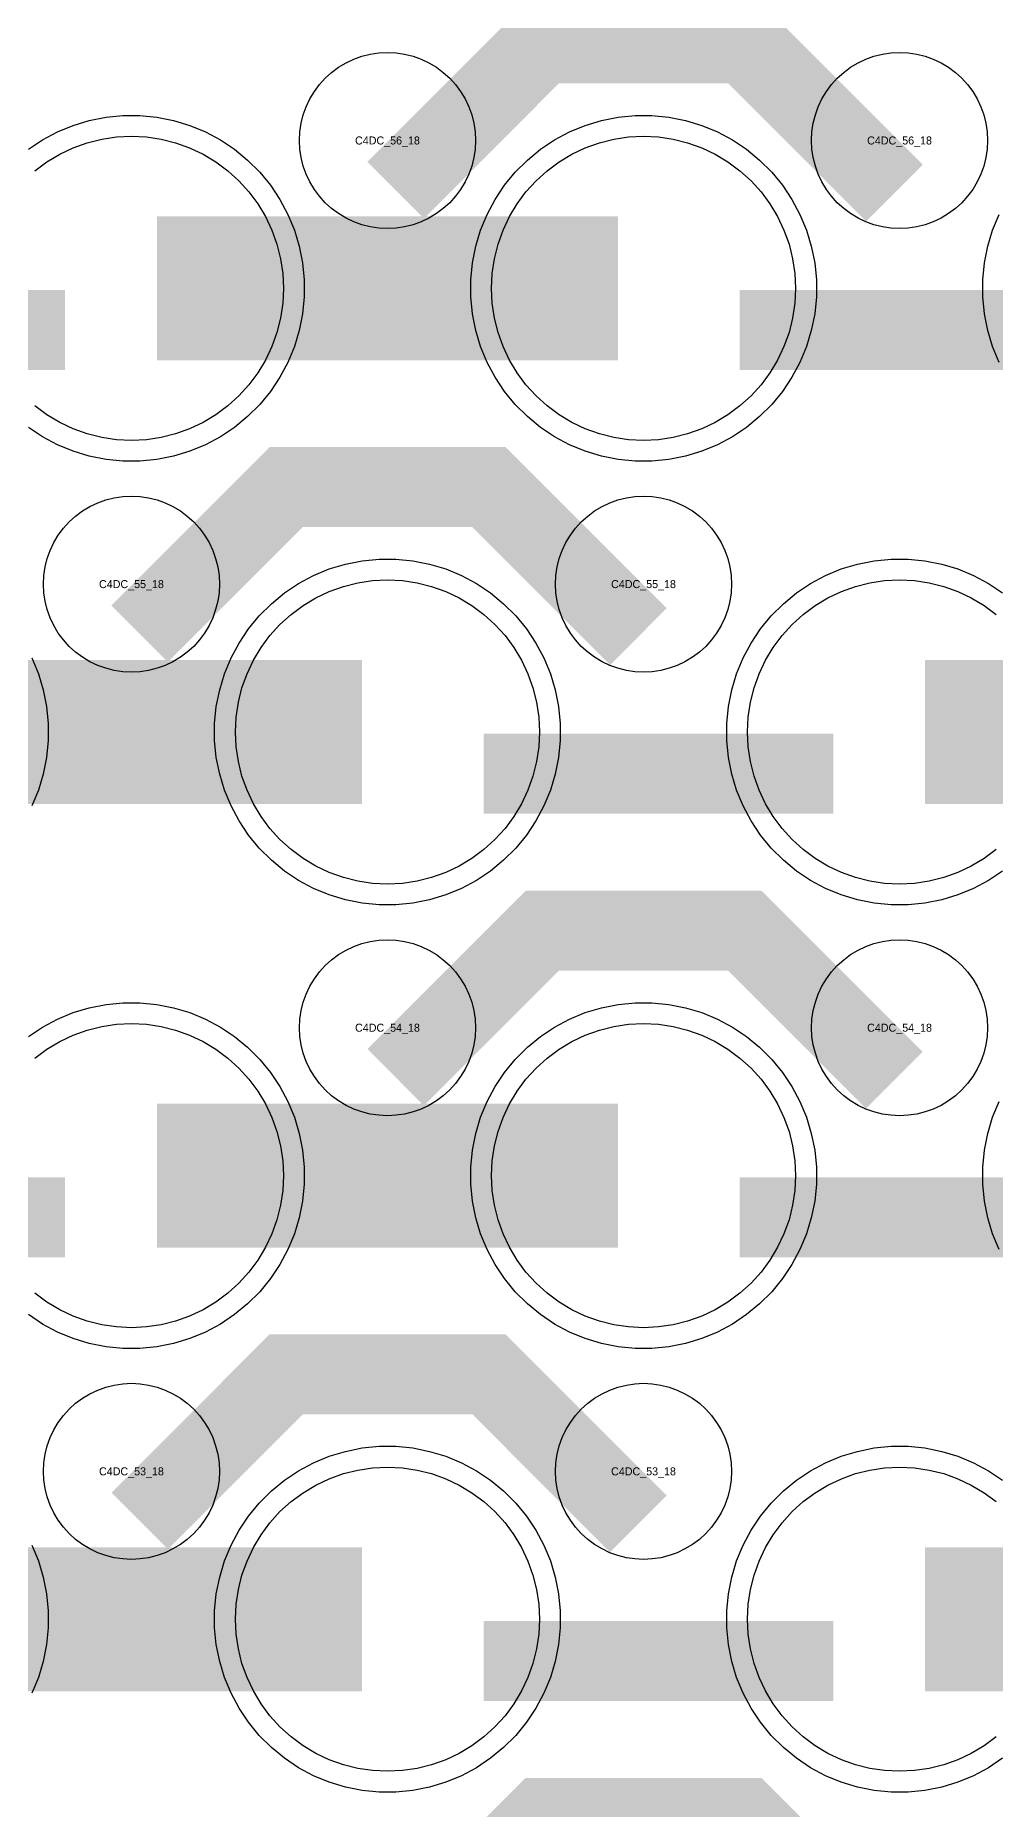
# Model space of a CAD drawing. Extents: x -11880 to 11880, y -14992 to 14992.
# Drawn here: x -6270 to -5970, y -7555 to -7001 of the extents above; entities that cross this region are included whole.
import ezdxf
from ezdxf.enums import TextEntityAlignment as Align

# ---------------------------------------------------------------- set-up
doc = ezdxf.new("R2010")
doc.units = 0
doc.header["$MEASUREMENT"] = 0
for name, color, linetype in [('GDS_775_DT_237', 138, 'CONTINUOUS'), ('RDL1_FS', 34, 'CONTINUOUS'), ('RDL_BS', 160, 'CONTINUOUS')]:
    doc.layers.add(name, color=color, linetype=linetype)

msp = doc.modelspace()

# ---------------------------------------------------------------- linework, layer by layer
at = {"layer": 'RDL1_FS', "color": 240, "true_color": 0xed1f24}
for points in [[(-6270.14, -7043.251), (-6266.395, -7040.473), (-6262.395, -7038.075), (-6258.181, -7036.083), (-6253.791, -7034.511), (-6249.268, -7033.379), (-6244.657, -7032.695), (-6240, -7032.466), (-6235.343, -7032.695), (-6230.732, -7033.379), (-6226.209, -7034.511), (-6221.819, -7036.083), (-6217.605, -7038.075), (-6213.605, -7040.473), (-6209.86, -7043.251), (-6206.406, -7046.381), (-6203.276, -7049.835), (-6200.498, -7053.58), (-6198.1, -7057.58), (-6196.108, -7061.794), (-6194.536, -7066.184), (-6193.404, -7070.707), (-6192.72, -7075.318), (-6192.491, -7079.975), (-6192.72, -7084.632), (-6193.404, -7089.243), (-6194.536, -7093.766), (-6196.108, -7098.156), (-6198.1, -7102.37), (-6200.498, -7106.37), (-6203.276, -7110.115), (-6206.406, -7113.569), (-6209.86, -7116.699), (-6213.605, -7119.477), (-6217.605, -7121.875), (-6221.819, -7123.867), (-6226.209, -7125.439), (-6230.732, -7126.571), (-6235.343, -7127.255), (-6240, -7127.484), (-6244.657, -7127.255), (-6249.268, -7126.571), (-6253.791, -7125.439), (-6258.181, -7123.867), (-6262.395, -7121.875), (-6266.395, -7119.477), (-6270.14, -7116.699)], [(-5969.86, -7255.264), (-5973.605, -7258.042), (-5977.605, -7260.44), (-5981.819, -7262.432), (-5986.209, -7264.004), (-5990.732, -7265.136), (-5995.343, -7265.82), (-6000, -7266.049), (-6004.657, -7265.82), (-6009.268, -7265.136), (-6013.791, -7264.004), (-6018.181, -7262.432), (-6022.395, -7260.44), (-6026.395, -7258.042), (-6030.14, -7255.264), (-6033.594, -7252.134), (-6036.724, -7248.68), (-6039.502, -7244.935), (-6041.9, -7240.935), (-6043.892, -7236.721), (-6045.464, -7232.331), (-6046.596, -7227.808), (-6047.28, -7223.197), (-6047.509, -7218.54), (-6047.28, -7213.883), (-6046.596, -7209.272), (-6045.464, -7204.749), (-6043.892, -7200.359), (-6041.9, -7196.145), (-6039.502, -7192.145), (-6036.724, -7188.4), (-6033.594, -7184.946), (-6030.14, -7181.816), (-6026.395, -7179.038), (-6022.395, -7176.64), (-6018.181, -7174.648), (-6013.791, -7173.076), (-6009.268, -7171.944), (-6004.657, -7171.26), (-6000, -7171.031), (-5995.343, -7171.26), (-5990.732, -7171.944), (-5986.209, -7173.076), (-5981.819, -7174.648), (-5977.605, -7176.64), (-5973.605, -7179.038), (-5969.86, -7181.816)]]:
    msp.add_lwpolyline(points, dxfattribs=at)
for points in [[(-6080, -7127.484), (-6084.657, -7127.255), (-6089.268, -7126.571), (-6093.791, -7125.439), (-6098.181, -7123.867), (-6102.395, -7121.875), (-6106.395, -7119.477), (-6110.14, -7116.699), (-6113.594, -7113.569), (-6116.724, -7110.115), (-6119.502, -7106.37), (-6121.9, -7102.37), (-6123.892, -7098.156), (-6125.464, -7093.766), (-6126.596, -7089.243), (-6127.28, -7084.632), (-6127.509, -7079.975), (-6127.28, -7075.318), (-6126.596, -7070.707), (-6125.464, -7066.184), (-6123.892, -7061.794), (-6121.9, -7057.58), (-6119.502, -7053.58), (-6116.724, -7049.835), (-6113.594, -7046.381), (-6110.14, -7043.251), (-6106.395, -7040.473), (-6102.395, -7038.075), (-6098.181, -7036.083), (-6093.791, -7034.511), (-6089.268, -7033.379), (-6084.657, -7032.695), (-6080, -7032.466), (-6075.343, -7032.695), (-6070.732, -7033.379), (-6066.209, -7034.511), (-6061.819, -7036.083), (-6057.605, -7038.075), (-6053.605, -7040.473), (-6049.86, -7043.251), (-6046.406, -7046.381), (-6043.276, -7049.835), (-6040.498, -7053.58), (-6038.1, -7057.58), (-6036.108, -7061.794), (-6034.536, -7066.184), (-6033.404, -7070.707), (-6032.72, -7075.318), (-6032.491, -7079.975), (-6032.72, -7084.632), (-6033.404, -7089.243), (-6034.536, -7093.766), (-6036.108, -7098.156), (-6038.1, -7102.37), (-6040.498, -7106.37), (-6043.276, -7110.115), (-6046.406, -7113.569), (-6049.86, -7116.699), (-6053.605, -7119.477), (-6057.605, -7121.875), (-6061.819, -7123.867), (-6066.209, -7125.439), (-6070.732, -7126.571), (-6075.343, -7127.255)], [(-6160, -7266.049), (-6164.657, -7265.82), (-6169.268, -7265.136), (-6173.791, -7264.004), (-6178.181, -7262.432), (-6182.395, -7260.44), (-6186.395, -7258.042), (-6190.14, -7255.264), (-6193.594, -7252.134), (-6196.724, -7248.68), (-6199.502, -7244.935), (-6201.9, -7240.935), (-6203.892, -7236.721), (-6205.464, -7232.331), (-6206.596, -7227.808), (-6207.28, -7223.197), (-6207.509, -7218.54), (-6207.28, -7213.883), (-6206.596, -7209.272), (-6205.464, -7204.749), (-6203.892, -7200.359), (-6201.9, -7196.145), (-6199.502, -7192.145), (-6196.724, -7188.4), (-6193.594, -7184.946), (-6190.14, -7181.816), (-6186.395, -7179.038), (-6182.395, -7176.64), (-6178.181, -7174.648), (-6173.791, -7173.076), (-6169.268, -7171.944), (-6164.657, -7171.26), (-6160, -7171.031), (-6155.343, -7171.26), (-6150.732, -7171.944), (-6146.209, -7173.076), (-6141.819, -7174.648), (-6137.605, -7176.64), (-6133.605, -7179.038), (-6129.86, -7181.816), (-6126.406, -7184.946), (-6123.276, -7188.4), (-6120.498, -7192.145), (-6118.1, -7196.145), (-6116.108, -7200.359), (-6114.536, -7204.749), (-6113.404, -7209.272), (-6112.72, -7213.883), (-6112.491, -7218.54), (-6112.72, -7223.197), (-6113.404, -7227.808), (-6114.536, -7232.331), (-6116.108, -7236.721), (-6118.1, -7240.935), (-6120.498, -7244.935), (-6123.276, -7248.68), (-6126.406, -7252.134), (-6129.86, -7255.264), (-6133.605, -7258.042), (-6137.605, -7260.44), (-6141.819, -7262.432), (-6146.209, -7264.004), (-6150.732, -7265.136), (-6155.343, -7265.82)]]:
    msp.add_lwpolyline(points, close=True, dxfattribs=at)
for points in [[(-6231.998, -7079.975, 45, 45, 0), (-6159.998, -7079.975, 45, 45, 0)], [(-6159.998, -7079.975, 45, 45, 0), (-6087.998, -7079.975, 45, 45, 0)], [(-6311.998, -7218.54, 45, 45, 0), (-6239.998, -7218.54, 45, 45, 0)], [(-6239.998, -7218.54, 45, 45, 0), (-6167.998, -7218.54, 45, 45, 0)], [(-5991.998, -7218.54, 45, 45, 0), (-5919.998, -7218.54, 45, 45, 0)]]:
    msp.add_lwpolyline(points, format="xyseb", dxfattribs=at)
at = {"layer": 'RDL1_FS'}
for points in [[(-6270.14, -7320.381), (-6266.395, -7317.603), (-6262.395, -7315.205), (-6258.181, -7313.213), (-6253.791, -7311.641), (-6249.268, -7310.509), (-6244.657, -7309.825), (-6240, -7309.596), (-6235.343, -7309.825), (-6230.732, -7310.509), (-6226.209, -7311.641), (-6221.819, -7313.213), (-6217.605, -7315.205), (-6213.605, -7317.603), (-6209.86, -7320.381), (-6206.406, -7323.511), (-6203.276, -7326.965), (-6200.498, -7330.71), (-6198.1, -7334.71), (-6196.108, -7338.924), (-6194.536, -7343.314), (-6193.404, -7347.837), (-6192.72, -7352.448), (-6192.491, -7357.105), (-6192.72, -7361.762), (-6193.404, -7366.373), (-6194.536, -7370.896), (-6196.108, -7375.286), (-6198.1, -7379.5), (-6200.498, -7383.5), (-6203.276, -7387.245), (-6206.406, -7390.699), (-6209.86, -7393.829), (-6213.605, -7396.607), (-6217.605, -7399.005), (-6221.819, -7400.997), (-6226.209, -7402.569), (-6230.732, -7403.701), (-6235.343, -7404.385), (-6240, -7404.614), (-6244.657, -7404.385), (-6249.268, -7403.701), (-6253.791, -7402.569), (-6258.181, -7400.997), (-6262.395, -7399.005), (-6266.395, -7396.607), (-6270.14, -7393.829)], [(-5969.86, -7532.394), (-5973.605, -7535.172), (-5977.605, -7537.57), (-5981.819, -7539.562), (-5986.209, -7541.134), (-5990.732, -7542.266), (-5995.343, -7542.95), (-6000, -7543.179), (-6004.657, -7542.95), (-6009.268, -7542.266), (-6013.791, -7541.134), (-6018.181, -7539.562), (-6022.395, -7537.57), (-6026.395, -7535.172), (-6030.14, -7532.394), (-6033.594, -7529.264), (-6036.724, -7525.81), (-6039.502, -7522.065), (-6041.9, -7518.065), (-6043.892, -7513.851), (-6045.464, -7509.461), (-6046.596, -7504.938), (-6047.28, -7500.327), (-6047.509, -7495.67), (-6047.28, -7491.013), (-6046.596, -7486.402), (-6045.464, -7481.879), (-6043.892, -7477.489), (-6041.9, -7473.275), (-6039.502, -7469.275), (-6036.724, -7465.53), (-6033.594, -7462.076), (-6030.14, -7458.946), (-6026.395, -7456.168), (-6022.395, -7453.77), (-6018.181, -7451.778), (-6013.791, -7450.206), (-6009.268, -7449.074), (-6004.657, -7448.39), (-6000, -7448.161), (-5995.343, -7448.39), (-5990.732, -7449.074), (-5986.209, -7450.206), (-5981.819, -7451.778), (-5977.605, -7453.77), (-5973.605, -7456.168), (-5969.86, -7458.946)]]:
    msp.add_lwpolyline(points, dxfattribs=at)
for points in [[(-6080, -7404.614), (-6084.657, -7404.385), (-6089.268, -7403.701), (-6093.791, -7402.569), (-6098.181, -7400.997), (-6102.395, -7399.005), (-6106.395, -7396.607), (-6110.14, -7393.829), (-6113.594, -7390.699), (-6116.724, -7387.245), (-6119.502, -7383.5), (-6121.9, -7379.5), (-6123.892, -7375.286), (-6125.464, -7370.896), (-6126.596, -7366.373), (-6127.28, -7361.762), (-6127.509, -7357.105), (-6127.28, -7352.448), (-6126.596, -7347.837), (-6125.464, -7343.314), (-6123.892, -7338.924), (-6121.9, -7334.71), (-6119.502, -7330.71), (-6116.724, -7326.965), (-6113.594, -7323.511), (-6110.14, -7320.381), (-6106.395, -7317.603), (-6102.395, -7315.205), (-6098.181, -7313.213), (-6093.791, -7311.641), (-6089.268, -7310.509), (-6084.657, -7309.825), (-6080, -7309.596), (-6075.343, -7309.825), (-6070.732, -7310.509), (-6066.209, -7311.641), (-6061.819, -7313.213), (-6057.605, -7315.205), (-6053.605, -7317.603), (-6049.86, -7320.381), (-6046.406, -7323.511), (-6043.276, -7326.965), (-6040.498, -7330.71), (-6038.1, -7334.71), (-6036.108, -7338.924), (-6034.536, -7343.314), (-6033.404, -7347.837), (-6032.72, -7352.448), (-6032.491, -7357.105), (-6032.72, -7361.762), (-6033.404, -7366.373), (-6034.536, -7370.896), (-6036.108, -7375.286), (-6038.1, -7379.5), (-6040.498, -7383.5), (-6043.276, -7387.245), (-6046.406, -7390.699), (-6049.86, -7393.829), (-6053.605, -7396.607), (-6057.605, -7399.005), (-6061.819, -7400.997), (-6066.209, -7402.569), (-6070.732, -7403.701), (-6075.343, -7404.385)], [(-6160, -7543.179), (-6164.657, -7542.95), (-6169.268, -7542.266), (-6173.791, -7541.134), (-6178.181, -7539.562), (-6182.395, -7537.57), (-6186.395, -7535.172), (-6190.14, -7532.394), (-6193.594, -7529.264), (-6196.724, -7525.81), (-6199.502, -7522.065), (-6201.9, -7518.065), (-6203.892, -7513.851), (-6205.464, -7509.461), (-6206.596, -7504.938), (-6207.28, -7500.327), (-6207.509, -7495.67), (-6207.28, -7491.013), (-6206.596, -7486.402), (-6205.464, -7481.879), (-6203.892, -7477.489), (-6201.9, -7473.275), (-6199.502, -7469.275), (-6196.724, -7465.53), (-6193.594, -7462.076), (-6190.14, -7458.946), (-6186.395, -7456.168), (-6182.395, -7453.77), (-6178.181, -7451.778), (-6173.791, -7450.206), (-6169.268, -7449.074), (-6164.657, -7448.39), (-6160, -7448.161), (-6155.343, -7448.39), (-6150.732, -7449.074), (-6146.209, -7450.206), (-6141.819, -7451.778), (-6137.605, -7453.77), (-6133.605, -7456.168), (-6129.86, -7458.946), (-6126.406, -7462.076), (-6123.276, -7465.53), (-6120.498, -7469.275), (-6118.1, -7473.275), (-6116.108, -7477.489), (-6114.536, -7481.879), (-6113.404, -7486.402), (-6112.72, -7491.013), (-6112.491, -7495.67), (-6112.72, -7500.327), (-6113.404, -7504.938), (-6114.536, -7509.461), (-6116.108, -7513.851), (-6118.1, -7518.065), (-6120.498, -7522.065), (-6123.276, -7525.81), (-6126.406, -7529.264), (-6129.86, -7532.394), (-6133.605, -7535.172), (-6137.605, -7537.57), (-6141.819, -7539.562), (-6146.209, -7541.134), (-6150.732, -7542.266), (-6155.343, -7542.95)]]:
    msp.add_lwpolyline(points, close=True, dxfattribs=at)
for points in [[(-6231.998, -7357.105, 45, 45, 0), (-6159.998, -7357.105, 45, 45, 0)], [(-6159.998, -7357.105, 45, 45, 0), (-6087.998, -7357.105, 45, 45, 0)], [(-6311.998, -7495.67, 45, 45, 0), (-6239.998, -7495.67, 45, 45, 0)], [(-6239.998, -7495.67, 45, 45, 0), (-6167.998, -7495.67, 45, 45, 0)], [(-5991.998, -7495.67, 45, 45, 0), (-5919.998, -7495.67, 45, 45, 0)]]:
    msp.add_lwpolyline(points, format="xyseb", dxfattribs=at)
at = {"layer": 'RDL_BS'}
for points in [[(-6157.438, -7049.289, 25, 25, 0), (-6111.623, -7003.474, 25, 25, 0), (-6078.07, -7003.474, 25, 25, 0)], [(-6001.599, -7050.188, 25, 25, 0), (-6048.313, -7003.474, 25, 25, 0), (-6078.071, -7003.474, 25, 25, 0)], [(-6237.438, -7187.854, 25, 25, 0), (-6191.623, -7142.039, 25, 25, 0), (-6158.07, -7142.039, 25, 25, 0)], [(-6081.599, -7188.753, 25, 25, 0), (-6128.313, -7142.039, 25, 25, 0), (-6158.071, -7142.039, 25, 25, 0)], [(-6157.438, -7326.419, 25, 25, 0), (-6111.623, -7280.604, 25, 25, 0), (-6078.07, -7280.604, 25, 25, 0)], [(-6001.599, -7327.318, 25, 25, 0), (-6048.313, -7280.604, 25, 25, 0), (-6078.071, -7280.604, 25, 25, 0)], [(-6369.984, -7370.118, 25, 25, 0), (-6260.719, -7370.118, 25, 25, 0)], [(-6049.984, -7370.118, 25, 25, 0), (-5940.719, -7370.118, 25, 25, 0)], [(-6237.438, -7464.984, 25, 25, 0), (-6191.623, -7419.169, 25, 25, 0), (-6158.07, -7419.169, 25, 25, 0)], [(-6081.599, -7465.883, 25, 25, 0), (-6128.313, -7419.169, 25, 25, 0), (-6158.071, -7419.169, 25, 25, 0)], [(-6129.984, -7508.683, 25, 25, 0), (-6020.719, -7508.683, 25, 25, 0)], [(-6157.438, -7603.549, 25, 25, 0), (-6111.623, -7557.734, 25, 25, 0), (-6078.07, -7557.734, 25, 25, 0)], [(-6001.599, -7604.448, 25, 25, 0), (-6048.313, -7557.734, 25, 25, 0), (-6078.071, -7557.734, 25, 25, 0)]]:
    msp.add_lwpolyline(points, format="xyseb", dxfattribs=at)
for points in [[(-6160, -7061.281), (-6162.693, -7061.149), (-6165.365, -7060.753), (-6167.984, -7060.096), (-6170.519, -7059.189), (-6172.956, -7058.037), (-6175.28, -7056.644), (-6177.443, -7055.041), (-6179.442, -7053.229), (-6181.254, -7051.23), (-6182.857, -7049.067), (-6184.25, -7046.743), (-6185.402, -7044.306), (-6186.309, -7041.771), (-6186.966, -7039.152), (-6187.362, -7036.48), (-6187.494, -7033.787), (-6187.362, -7031.094), (-6186.966, -7028.422), (-6186.309, -7025.803), (-6185.402, -7023.268), (-6184.25, -7020.831), (-6182.857, -7018.507), (-6181.254, -7016.344), (-6179.442, -7014.345), (-6177.443, -7012.533), (-6175.28, -7010.93), (-6172.956, -7009.537), (-6170.519, -7008.385), (-6167.984, -7007.478), (-6165.365, -7006.821), (-6162.693, -7006.425), (-6160, -7006.293), (-6157.307, -7006.425), (-6154.635, -7006.821), (-6152.016, -7007.478), (-6149.481, -7008.385), (-6147.044, -7009.537), (-6144.72, -7010.93), (-6142.557, -7012.533), (-6140.558, -7014.345), (-6138.746, -7016.344), (-6137.143, -7018.507), (-6135.75, -7020.831), (-6134.598, -7023.268), (-6133.691, -7025.803), (-6133.034, -7028.422), (-6132.638, -7031.094), (-6132.506, -7033.787), (-6132.638, -7036.48), (-6133.034, -7039.152), (-6133.691, -7041.771), (-6134.598, -7044.306), (-6135.75, -7046.743), (-6137.143, -7049.067), (-6138.746, -7051.23), (-6140.558, -7053.229), (-6142.557, -7055.041), (-6144.72, -7056.644), (-6147.044, -7058.037), (-6149.481, -7059.189), (-6152.016, -7060.096), (-6154.635, -7060.753), (-6157.307, -7061.149)], [(-6000, -7061.281), (-6002.693, -7061.149), (-6005.365, -7060.753), (-6007.984, -7060.096), (-6010.519, -7059.189), (-6012.956, -7058.037), (-6015.28, -7056.644), (-6017.443, -7055.041), (-6019.442, -7053.229), (-6021.254, -7051.23), (-6022.857, -7049.067), (-6024.25, -7046.743), (-6025.402, -7044.306), (-6026.309, -7041.771), (-6026.966, -7039.152), (-6027.362, -7036.48), (-6027.494, -7033.787), (-6027.362, -7031.094), (-6026.966, -7028.422), (-6026.309, -7025.803), (-6025.402, -7023.268), (-6024.25, -7020.831), (-6022.857, -7018.507), (-6021.254, -7016.344), (-6019.442, -7014.345), (-6017.443, -7012.533), (-6015.28, -7010.93), (-6012.956, -7009.537), (-6010.519, -7008.385), (-6007.984, -7007.478), (-6005.365, -7006.821), (-6002.693, -7006.425), (-6000, -7006.293), (-5997.307, -7006.425), (-5994.635, -7006.821), (-5992.016, -7007.478), (-5989.481, -7008.385), (-5987.044, -7009.537), (-5984.72, -7010.93), (-5982.557, -7012.533), (-5980.558, -7014.345), (-5978.746, -7016.344), (-5977.143, -7018.507), (-5975.75, -7020.831), (-5974.598, -7023.268), (-5973.691, -7025.803), (-5973.034, -7028.422), (-5972.638, -7031.094), (-5972.506, -7033.787), (-5972.638, -7036.48), (-5973.034, -7039.152), (-5973.691, -7041.771), (-5974.598, -7044.306), (-5975.75, -7046.743), (-5977.143, -7049.067), (-5978.746, -7051.23), (-5980.558, -7053.229), (-5982.557, -7055.041), (-5984.72, -7056.644), (-5987.044, -7058.037), (-5989.481, -7059.189), (-5992.016, -7060.096), (-5994.635, -7060.753), (-5997.307, -7061.149)], [(-6240, -7199.846), (-6242.693, -7199.714), (-6245.365, -7199.318), (-6247.984, -7198.661), (-6250.519, -7197.754), (-6252.956, -7196.602), (-6255.28, -7195.209), (-6257.443, -7193.606), (-6259.442, -7191.794), (-6261.254, -7189.795), (-6262.857, -7187.632), (-6264.25, -7185.308), (-6265.402, -7182.871), (-6266.309, -7180.336), (-6266.966, -7177.717), (-6267.362, -7175.045), (-6267.494, -7172.352), (-6267.362, -7169.659), (-6266.966, -7166.987), (-6266.309, -7164.368), (-6265.402, -7161.833), (-6264.25, -7159.396), (-6262.857, -7157.072), (-6261.254, -7154.909), (-6259.442, -7152.91), (-6257.443, -7151.098), (-6255.28, -7149.495), (-6252.956, -7148.102), (-6250.519, -7146.95), (-6247.984, -7146.043), (-6245.365, -7145.386), (-6242.693, -7144.99), (-6240, -7144.858), (-6237.307, -7144.99), (-6234.635, -7145.386), (-6232.016, -7146.043), (-6229.481, -7146.95), (-6227.044, -7148.102), (-6224.72, -7149.495), (-6222.557, -7151.098), (-6220.558, -7152.91), (-6218.746, -7154.909), (-6217.143, -7157.072), (-6215.75, -7159.396), (-6214.598, -7161.833), (-6213.691, -7164.368), (-6213.034, -7166.987), (-6212.638, -7169.659), (-6212.506, -7172.352), (-6212.638, -7175.045), (-6213.034, -7177.717), (-6213.691, -7180.336), (-6214.598, -7182.871), (-6215.75, -7185.308), (-6217.143, -7187.632), (-6218.746, -7189.795), (-6220.558, -7191.794), (-6222.557, -7193.606), (-6224.72, -7195.209), (-6227.044, -7196.602), (-6229.481, -7197.754), (-6232.016, -7198.661), (-6234.635, -7199.318), (-6237.307, -7199.714)], [(-6080, -7199.846), (-6082.693, -7199.714), (-6085.365, -7199.318), (-6087.984, -7198.661), (-6090.519, -7197.754), (-6092.956, -7196.602), (-6095.28, -7195.209), (-6097.443, -7193.606), (-6099.442, -7191.794), (-6101.254, -7189.795), (-6102.857, -7187.632), (-6104.25, -7185.308), (-6105.402, -7182.871), (-6106.309, -7180.336), (-6106.966, -7177.717), (-6107.362, -7175.045), (-6107.494, -7172.352), (-6107.362, -7169.659), (-6106.966, -7166.987), (-6106.309, -7164.368), (-6105.402, -7161.833), (-6104.25, -7159.396), (-6102.857, -7157.072), (-6101.254, -7154.909), (-6099.442, -7152.91), (-6097.443, -7151.098), (-6095.28, -7149.495), (-6092.956, -7148.102), (-6090.519, -7146.95), (-6087.984, -7146.043), (-6085.365, -7145.386), (-6082.693, -7144.99), (-6080, -7144.858), (-6077.307, -7144.99), (-6074.635, -7145.386), (-6072.016, -7146.043), (-6069.481, -7146.95), (-6067.044, -7148.102), (-6064.72, -7149.495), (-6062.557, -7151.098), (-6060.558, -7152.91), (-6058.746, -7154.909), (-6057.143, -7157.072), (-6055.75, -7159.396), (-6054.598, -7161.833), (-6053.691, -7164.368), (-6053.034, -7166.987), (-6052.638, -7169.659), (-6052.506, -7172.352), (-6052.638, -7175.045), (-6053.034, -7177.717), (-6053.691, -7180.336), (-6054.598, -7182.871), (-6055.75, -7185.308), (-6057.143, -7187.632), (-6058.746, -7189.795), (-6060.558, -7191.794), (-6062.557, -7193.606), (-6064.72, -7195.209), (-6067.044, -7196.602), (-6069.481, -7197.754), (-6072.016, -7198.661), (-6074.635, -7199.318), (-6077.307, -7199.714)], [(-6160, -7338.411), (-6162.693, -7338.279), (-6165.365, -7337.883), (-6167.984, -7337.226), (-6170.519, -7336.319), (-6172.956, -7335.167), (-6175.28, -7333.774), (-6177.443, -7332.171), (-6179.442, -7330.359), (-6181.254, -7328.36), (-6182.857, -7326.197), (-6184.25, -7323.873), (-6185.402, -7321.436), (-6186.309, -7318.901), (-6186.966, -7316.282), (-6187.362, -7313.61), (-6187.494, -7310.917), (-6187.362, -7308.224), (-6186.966, -7305.552), (-6186.309, -7302.933), (-6185.402, -7300.398), (-6184.25, -7297.961), (-6182.857, -7295.637), (-6181.254, -7293.474), (-6179.442, -7291.475), (-6177.443, -7289.663), (-6175.28, -7288.06), (-6172.956, -7286.667), (-6170.519, -7285.515), (-6167.984, -7284.608), (-6165.365, -7283.951), (-6162.693, -7283.555), (-6160, -7283.423), (-6157.307, -7283.555), (-6154.635, -7283.951), (-6152.016, -7284.608), (-6149.481, -7285.515), (-6147.044, -7286.667), (-6144.72, -7288.06), (-6142.557, -7289.663), (-6140.558, -7291.475), (-6138.746, -7293.474), (-6137.143, -7295.637), (-6135.75, -7297.961), (-6134.598, -7300.398), (-6133.691, -7302.933), (-6133.034, -7305.552), (-6132.638, -7308.224), (-6132.506, -7310.917), (-6132.638, -7313.61), (-6133.034, -7316.282), (-6133.691, -7318.901), (-6134.598, -7321.436), (-6135.75, -7323.873), (-6137.143, -7326.197), (-6138.746, -7328.36), (-6140.558, -7330.359), (-6142.557, -7332.171), (-6144.72, -7333.774), (-6147.044, -7335.167), (-6149.481, -7336.319), (-6152.016, -7337.226), (-6154.635, -7337.883), (-6157.307, -7338.279)], [(-6000, -7338.411), (-6002.693, -7338.279), (-6005.365, -7337.883), (-6007.984, -7337.226), (-6010.519, -7336.319), (-6012.956, -7335.167), (-6015.28, -7333.774), (-6017.443, -7332.171), (-6019.442, -7330.359), (-6021.254, -7328.36), (-6022.857, -7326.197), (-6024.25, -7323.873), (-6025.402, -7321.436), (-6026.309, -7318.901), (-6026.966, -7316.282), (-6027.362, -7313.61), (-6027.494, -7310.917), (-6027.362, -7308.224), (-6026.966, -7305.552), (-6026.309, -7302.933), (-6025.402, -7300.398), (-6024.25, -7297.961), (-6022.857, -7295.637), (-6021.254, -7293.474), (-6019.442, -7291.475), (-6017.443, -7289.663), (-6015.28, -7288.06), (-6012.956, -7286.667), (-6010.519, -7285.515), (-6007.984, -7284.608), (-6005.365, -7283.951), (-6002.693, -7283.555), (-6000, -7283.423), (-5997.307, -7283.555), (-5994.635, -7283.951), (-5992.016, -7284.608), (-5989.481, -7285.515), (-5987.044, -7286.667), (-5984.72, -7288.06), (-5982.557, -7289.663), (-5980.558, -7291.475), (-5978.746, -7293.474), (-5977.143, -7295.637), (-5975.75, -7297.961), (-5974.598, -7300.398), (-5973.691, -7302.933), (-5973.034, -7305.552), (-5972.638, -7308.224), (-5972.506, -7310.917), (-5972.638, -7313.61), (-5973.034, -7316.282), (-5973.691, -7318.901), (-5974.598, -7321.436), (-5975.75, -7323.873), (-5977.143, -7326.197), (-5978.746, -7328.36), (-5980.558, -7330.359), (-5982.557, -7332.171), (-5984.72, -7333.774), (-5987.044, -7335.167), (-5989.481, -7336.319), (-5992.016, -7337.226), (-5994.635, -7337.883), (-5997.307, -7338.279)], [(-6082.644, -7411.105), (-6087.938, -7410.588), (-6093.165, -7409.542), (-6098.205, -7408.011), (-6103.115, -7405.98), (-6107.777, -7403.488), (-6112.191, -7400.541), (-6116.292, -7397.179), (-6120.074, -7393.397), (-6123.436, -7389.296), (-6126.383, -7384.882), (-6128.875, -7380.22), (-6130.906, -7375.31), (-6132.437, -7370.27), (-6133.483, -7365.043), (-6134, -7359.749), (-6134, -7354.461), (-6133.483, -7349.167), (-6132.437, -7343.94), (-6130.906, -7338.9), (-6128.875, -7333.99), (-6126.383, -7329.328), (-6123.436, -7324.914), (-6120.074, -7320.813), (-6116.292, -7317.031), (-6112.191, -7313.669), (-6107.777, -7310.722), (-6103.115, -7308.23), (-6098.205, -7306.199), (-6093.165, -7304.668), (-6087.938, -7303.622), (-6082.644, -7303.105), (-6077.356, -7303.105), (-6072.062, -7303.622), (-6066.835, -7304.668), (-6061.795, -7306.199), (-6056.885, -7308.23), (-6052.223, -7310.722), (-6047.809, -7313.669), (-6043.708, -7317.031), (-6039.926, -7320.813), (-6036.564, -7324.914), (-6033.617, -7329.328), (-6031.125, -7333.99), (-6029.094, -7338.9), (-6027.563, -7343.94), (-6026.517, -7349.167), (-6026, -7354.461), (-6026, -7359.749), (-6026.517, -7365.043), (-6027.563, -7370.27), (-6029.094, -7375.31), (-6031.125, -7380.22), (-6033.617, -7384.882), (-6036.564, -7389.296), (-6039.926, -7393.397), (-6043.708, -7397.179), (-6047.809, -7400.541), (-6052.223, -7403.488), (-6056.885, -7405.98), (-6061.795, -7408.011), (-6066.835, -7409.542), (-6072.062, -7410.588), (-6077.356, -7411.105)], [(-6240, -7476.976), (-6242.693, -7476.844), (-6245.365, -7476.448), (-6247.984, -7475.791), (-6250.519, -7474.884), (-6252.956, -7473.732), (-6255.28, -7472.339), (-6257.443, -7470.736), (-6259.442, -7468.924), (-6261.254, -7466.925), (-6262.857, -7464.762), (-6264.25, -7462.438), (-6265.402, -7460.001), (-6266.309, -7457.466), (-6266.966, -7454.847), (-6267.362, -7452.175), (-6267.494, -7449.482), (-6267.362, -7446.789), (-6266.966, -7444.117), (-6266.309, -7441.498), (-6265.402, -7438.963), (-6264.25, -7436.526), (-6262.857, -7434.202), (-6261.254, -7432.039), (-6259.442, -7430.04), (-6257.443, -7428.228), (-6255.28, -7426.625), (-6252.956, -7425.232), (-6250.519, -7424.08), (-6247.984, -7423.173), (-6245.365, -7422.516), (-6242.693, -7422.12), (-6240, -7421.988), (-6237.307, -7422.12), (-6234.635, -7422.516), (-6232.016, -7423.173), (-6229.481, -7424.08), (-6227.044, -7425.232), (-6224.72, -7426.625), (-6222.557, -7428.228), (-6220.558, -7430.04), (-6218.746, -7432.039), (-6217.143, -7434.202), (-6215.75, -7436.526), (-6214.598, -7438.963), (-6213.691, -7441.498), (-6213.034, -7444.117), (-6212.638, -7446.789), (-6212.506, -7449.482), (-6212.638, -7452.175), (-6213.034, -7454.847), (-6213.691, -7457.466), (-6214.598, -7460.001), (-6215.75, -7462.438), (-6217.143, -7464.762), (-6218.746, -7466.925), (-6220.558, -7468.924), (-6222.557, -7470.736), (-6224.72, -7472.339), (-6227.044, -7473.732), (-6229.481, -7474.884), (-6232.016, -7475.791), (-6234.635, -7476.448), (-6237.307, -7476.844)], [(-6080, -7476.976), (-6082.693, -7476.844), (-6085.365, -7476.448), (-6087.984, -7475.791), (-6090.519, -7474.884), (-6092.956, -7473.732), (-6095.28, -7472.339), (-6097.443, -7470.736), (-6099.442, -7468.924), (-6101.254, -7466.925), (-6102.857, -7464.762), (-6104.25, -7462.438), (-6105.402, -7460.001), (-6106.309, -7457.466), (-6106.966, -7454.847), (-6107.362, -7452.175), (-6107.494, -7449.482), (-6107.362, -7446.789), (-6106.966, -7444.117), (-6106.309, -7441.498), (-6105.402, -7438.963), (-6104.25, -7436.526), (-6102.857, -7434.202), (-6101.254, -7432.039), (-6099.442, -7430.04), (-6097.443, -7428.228), (-6095.28, -7426.625), (-6092.956, -7425.232), (-6090.519, -7424.08), (-6087.984, -7423.173), (-6085.365, -7422.516), (-6082.693, -7422.12), (-6080, -7421.988), (-6077.307, -7422.12), (-6074.635, -7422.516), (-6072.016, -7423.173), (-6069.481, -7424.08), (-6067.044, -7425.232), (-6064.72, -7426.625), (-6062.557, -7428.228), (-6060.558, -7430.04), (-6058.746, -7432.039), (-6057.143, -7434.202), (-6055.75, -7436.526), (-6054.598, -7438.963), (-6053.691, -7441.498), (-6053.034, -7444.117), (-6052.638, -7446.789), (-6052.506, -7449.482), (-6052.638, -7452.175), (-6053.034, -7454.847), (-6053.691, -7457.466), (-6054.598, -7460.001), (-6055.75, -7462.438), (-6057.143, -7464.762), (-6058.746, -7466.925), (-6060.558, -7468.924), (-6062.557, -7470.736), (-6064.72, -7472.339), (-6067.044, -7473.732), (-6069.481, -7474.884), (-6072.016, -7475.791), (-6074.635, -7476.448), (-6077.307, -7476.844)], [(-6162.644, -7549.67), (-6167.938, -7549.153), (-6173.165, -7548.107), (-6178.205, -7546.576), (-6183.115, -7544.545), (-6187.777, -7542.053), (-6192.191, -7539.106), (-6196.292, -7535.744), (-6200.074, -7531.962), (-6203.436, -7527.861), (-6206.383, -7523.447), (-6208.875, -7518.785), (-6210.906, -7513.875), (-6212.437, -7508.835), (-6213.483, -7503.608), (-6214, -7498.314), (-6214, -7493.026), (-6213.483, -7487.732), (-6212.437, -7482.505), (-6210.906, -7477.465), (-6208.875, -7472.555), (-6206.383, -7467.893), (-6203.436, -7463.479), (-6200.074, -7459.378), (-6196.292, -7455.596), (-6192.191, -7452.234), (-6187.777, -7449.287), (-6183.115, -7446.795), (-6178.205, -7444.764), (-6173.165, -7443.233), (-6167.938, -7442.187), (-6162.644, -7441.67), (-6157.356, -7441.67), (-6152.062, -7442.187), (-6146.835, -7443.233), (-6141.795, -7444.764), (-6136.885, -7446.795), (-6132.223, -7449.287), (-6127.809, -7452.234), (-6123.708, -7455.596), (-6119.926, -7459.378), (-6116.564, -7463.479), (-6113.617, -7467.893), (-6111.125, -7472.555), (-6109.094, -7477.465), (-6107.563, -7482.505), (-6106.517, -7487.732), (-6106, -7493.026), (-6106, -7498.314), (-6106.517, -7503.608), (-6107.563, -7508.835), (-6109.094, -7513.875), (-6111.125, -7518.785), (-6113.617, -7523.447), (-6116.564, -7527.861), (-6119.926, -7531.962), (-6123.708, -7535.744), (-6127.809, -7539.106), (-6132.223, -7542.053), (-6136.885, -7544.545), (-6141.795, -7546.576), (-6146.835, -7548.107), (-6152.062, -7549.153), (-6157.356, -7549.67)]]:
    msp.add_lwpolyline(points, close=True, dxfattribs=at)
at = {"layer": 'RDL_BS', "color": 240, "true_color": 0xed1f24}
for points in [[(-6272.191, -7036.539), (-6267.777, -7033.592), (-6263.115, -7031.1), (-6258.205, -7029.069), (-6253.165, -7027.538), (-6247.938, -7026.492), (-6242.644, -7025.975), (-6237.356, -7025.975), (-6232.062, -7026.492), (-6226.835, -7027.538), (-6221.795, -7029.069), (-6216.885, -7031.1), (-6212.223, -7033.592), (-6207.809, -7036.539), (-6203.708, -7039.901), (-6199.926, -7043.683), (-6196.564, -7047.784), (-6193.617, -7052.198), (-6191.125, -7056.86), (-6189.094, -7061.77), (-6187.563, -7066.81), (-6186.517, -7072.037), (-6186, -7077.331), (-6186, -7082.619), (-6186.517, -7087.913), (-6187.563, -7093.14), (-6189.094, -7098.18), (-6191.125, -7103.09), (-6193.617, -7107.752), (-6196.564, -7112.166), (-6199.926, -7116.267), (-6203.708, -7120.049), (-6207.809, -7123.411), (-6212.223, -7126.358), (-6216.885, -7128.85), (-6221.795, -7130.881), (-6226.835, -7132.412), (-6232.062, -7133.458), (-6237.356, -7133.975), (-6242.644, -7133.975), (-6247.938, -7133.458), (-6253.165, -7132.412), (-6258.205, -7130.881), (-6263.115, -7128.85), (-6267.777, -7126.358), (-6272.191, -7123.411)], [(-5968.875, -7103.09), (-5970.906, -7098.18), (-5972.437, -7093.14), (-5973.483, -7087.913), (-5974, -7082.619), (-5974, -7077.331), (-5973.483, -7072.037), (-5972.437, -7066.81), (-5970.906, -7061.77), (-5968.875, -7056.86)], [(-5967.809, -7261.976), (-5972.223, -7264.923), (-5976.885, -7267.415), (-5981.795, -7269.446), (-5986.835, -7270.977), (-5992.062, -7272.023), (-5997.356, -7272.54), (-6002.644, -7272.54), (-6007.938, -7272.023), (-6013.165, -7270.977), (-6018.205, -7269.446), (-6023.115, -7267.415), (-6027.777, -7264.923), (-6032.191, -7261.976), (-6036.292, -7258.614), (-6040.074, -7254.832), (-6043.436, -7250.731), (-6046.383, -7246.317), (-6048.875, -7241.655), (-6050.906, -7236.745), (-6052.437, -7231.705), (-6053.483, -7226.478), (-6054, -7221.184), (-6054, -7215.896), (-6053.483, -7210.602), (-6052.437, -7205.375), (-6050.906, -7200.335), (-6048.875, -7195.425), (-6046.383, -7190.763), (-6043.436, -7186.349), (-6040.074, -7182.248), (-6036.292, -7178.466), (-6032.191, -7175.104), (-6027.777, -7172.157), (-6023.115, -7169.665), (-6018.205, -7167.634), (-6013.165, -7166.103), (-6007.938, -7165.057), (-6002.644, -7164.54), (-5997.356, -7164.54), (-5992.062, -7165.057), (-5986.835, -7166.103), (-5981.795, -7167.634), (-5976.885, -7169.665), (-5972.223, -7172.157), (-5967.809, -7175.104)], [(-6271.125, -7195.425), (-6269.094, -7200.335), (-6267.563, -7205.375), (-6266.517, -7210.602), (-6266, -7215.896), (-6266, -7221.184), (-6266.517, -7226.478), (-6267.563, -7231.705), (-6269.094, -7236.745), (-6271.125, -7241.655)]]:
    msp.add_lwpolyline(points, dxfattribs=at)
for points in [[(-6082.644, -7133.975), (-6087.938, -7133.458), (-6093.165, -7132.412), (-6098.205, -7130.881), (-6103.115, -7128.85), (-6107.777, -7126.358), (-6112.191, -7123.411), (-6116.292, -7120.049), (-6120.074, -7116.267), (-6123.436, -7112.166), (-6126.383, -7107.752), (-6128.875, -7103.09), (-6130.906, -7098.18), (-6132.437, -7093.14), (-6133.483, -7087.913), (-6134, -7082.619), (-6134, -7077.331), (-6133.483, -7072.037), (-6132.437, -7066.81), (-6130.906, -7061.77), (-6128.875, -7056.86), (-6126.383, -7052.198), (-6123.436, -7047.784), (-6120.074, -7043.683), (-6116.292, -7039.901), (-6112.191, -7036.539), (-6107.777, -7033.592), (-6103.115, -7031.1), (-6098.205, -7029.069), (-6093.165, -7027.538), (-6087.938, -7026.492), (-6082.644, -7025.975), (-6077.356, -7025.975), (-6072.062, -7026.492), (-6066.835, -7027.538), (-6061.795, -7029.069), (-6056.885, -7031.1), (-6052.223, -7033.592), (-6047.809, -7036.539), (-6043.708, -7039.901), (-6039.926, -7043.683), (-6036.564, -7047.784), (-6033.617, -7052.198), (-6031.125, -7056.86), (-6029.094, -7061.77), (-6027.563, -7066.81), (-6026.517, -7072.037), (-6026, -7077.331), (-6026, -7082.619), (-6026.517, -7087.913), (-6027.563, -7093.14), (-6029.094, -7098.18), (-6031.125, -7103.09), (-6033.617, -7107.752), (-6036.564, -7112.166), (-6039.926, -7116.267), (-6043.708, -7120.049), (-6047.809, -7123.411), (-6052.223, -7126.358), (-6056.885, -7128.85), (-6061.795, -7130.881), (-6066.835, -7132.412), (-6072.062, -7133.458), (-6077.356, -7133.975)], [(-6162.644, -7272.54), (-6167.938, -7272.023), (-6173.165, -7270.977), (-6178.205, -7269.446), (-6183.115, -7267.415), (-6187.777, -7264.923), (-6192.191, -7261.976), (-6196.292, -7258.614), (-6200.074, -7254.832), (-6203.436, -7250.731), (-6206.383, -7246.317), (-6208.875, -7241.655), (-6210.906, -7236.745), (-6212.437, -7231.705), (-6213.483, -7226.478), (-6214, -7221.184), (-6214, -7215.896), (-6213.483, -7210.602), (-6212.437, -7205.375), (-6210.906, -7200.335), (-6208.875, -7195.425), (-6206.383, -7190.763), (-6203.436, -7186.349), (-6200.074, -7182.248), (-6196.292, -7178.466), (-6192.191, -7175.104), (-6187.777, -7172.157), (-6183.115, -7169.665), (-6178.205, -7167.634), (-6173.165, -7166.103), (-6167.938, -7165.057), (-6162.644, -7164.54), (-6157.356, -7164.54), (-6152.062, -7165.057), (-6146.835, -7166.103), (-6141.795, -7167.634), (-6136.885, -7169.665), (-6132.223, -7172.157), (-6127.809, -7175.104), (-6123.708, -7178.466), (-6119.926, -7182.248), (-6116.564, -7186.349), (-6113.617, -7190.763), (-6111.125, -7195.425), (-6109.094, -7200.335), (-6107.563, -7205.375), (-6106.517, -7210.602), (-6106, -7215.896), (-6106, -7221.184), (-6106.517, -7226.478), (-6107.563, -7231.705), (-6109.094, -7236.745), (-6111.125, -7241.655), (-6113.617, -7246.317), (-6116.564, -7250.731), (-6119.926, -7254.832), (-6123.708, -7258.614), (-6127.809, -7261.976), (-6132.223, -7264.923), (-6136.885, -7267.415), (-6141.795, -7269.446), (-6146.835, -7270.977), (-6152.062, -7272.023), (-6157.356, -7272.54)]]:
    msp.add_lwpolyline(points, close=True, dxfattribs=at)
for points in [[(-6369.984, -7092.988, 25, 25, 0), (-6260.719, -7092.988, 25, 25, 0)], [(-6049.984, -7092.988, 25, 25, 0), (-5940.719, -7092.988, 25, 25, 0)], [(-6129.984, -7231.553, 25, 25, 0), (-6020.719, -7231.553, 25, 25, 0)]]:
    msp.add_lwpolyline(points, format="xyseb", dxfattribs=at)
at = {"layer": 'RDL_BS'}
for points in [[(-6272.191, -7313.669), (-6267.777, -7310.722), (-6263.115, -7308.23), (-6258.205, -7306.199), (-6253.165, -7304.668), (-6247.938, -7303.622), (-6242.644, -7303.105), (-6237.356, -7303.105), (-6232.062, -7303.622), (-6226.835, -7304.668), (-6221.795, -7306.199), (-6216.885, -7308.23), (-6212.223, -7310.722), (-6207.809, -7313.669), (-6203.708, -7317.031), (-6199.926, -7320.813), (-6196.564, -7324.914), (-6193.617, -7329.328), (-6191.125, -7333.99), (-6189.094, -7338.9), (-6187.563, -7343.94), (-6186.517, -7349.167), (-6186, -7354.461), (-6186, -7359.749), (-6186.517, -7365.043), (-6187.563, -7370.27), (-6189.094, -7375.31), (-6191.125, -7380.22), (-6193.617, -7384.882), (-6196.564, -7389.296), (-6199.926, -7393.397), (-6203.708, -7397.179), (-6207.809, -7400.541), (-6212.223, -7403.488), (-6216.885, -7405.98), (-6221.795, -7408.011), (-6226.835, -7409.542), (-6232.062, -7410.588), (-6237.356, -7411.105), (-6242.644, -7411.105), (-6247.938, -7410.588), (-6253.165, -7409.542), (-6258.205, -7408.011), (-6263.115, -7405.98), (-6267.777, -7403.488), (-6272.191, -7400.541)], [(-5968.875, -7380.22), (-5970.906, -7375.31), (-5972.437, -7370.27), (-5973.483, -7365.043), (-5974, -7359.749), (-5974, -7354.461), (-5973.483, -7349.167), (-5972.437, -7343.94), (-5970.906, -7338.9), (-5968.875, -7333.99)], [(-5967.809, -7539.106), (-5972.223, -7542.053), (-5976.885, -7544.545), (-5981.795, -7546.576), (-5986.835, -7548.107), (-5992.062, -7549.153), (-5997.356, -7549.67), (-6002.644, -7549.67), (-6007.938, -7549.153), (-6013.165, -7548.107), (-6018.205, -7546.576), (-6023.115, -7544.545), (-6027.777, -7542.053), (-6032.191, -7539.106), (-6036.292, -7535.744), (-6040.074, -7531.962), (-6043.436, -7527.861), (-6046.383, -7523.447), (-6048.875, -7518.785), (-6050.906, -7513.875), (-6052.437, -7508.835), (-6053.483, -7503.608), (-6054, -7498.314), (-6054, -7493.026), (-6053.483, -7487.732), (-6052.437, -7482.505), (-6050.906, -7477.465), (-6048.875, -7472.555), (-6046.383, -7467.893), (-6043.436, -7463.479), (-6040.074, -7459.378), (-6036.292, -7455.596), (-6032.191, -7452.234), (-6027.777, -7449.287), (-6023.115, -7446.795), (-6018.205, -7444.764), (-6013.165, -7443.233), (-6007.938, -7442.187), (-6002.644, -7441.67), (-5997.356, -7441.67), (-5992.062, -7442.187), (-5986.835, -7443.233), (-5981.795, -7444.764), (-5976.885, -7446.795), (-5972.223, -7449.287), (-5967.809, -7452.234)], [(-6271.125, -7472.555), (-6269.094, -7477.465), (-6267.563, -7482.505), (-6266.517, -7487.732), (-6266, -7493.026), (-6266, -7498.314), (-6266.517, -7503.608), (-6267.563, -7508.835), (-6269.094, -7513.875), (-6271.125, -7518.785)]]:
    msp.add_lwpolyline(points, dxfattribs=at)

# ---------------------------------------------------------------- texts
at = {"layer": 'GDS_775_DT_237'}
for s, p in [('C4DC_56_18', (-6160, -7033.787)), ('C4DC_56_18', (-6160, -7033.787)), ('C4DC_56_18', (-6000, -7033.787)), ('C4DC_56_18', (-6000, -7033.787)), ('C4DC_55_18', (-6240, -7172.352)), ('C4DC_55_18', (-6240, -7172.352)), ('C4DC_55_18', (-6080, -7172.352)), ('C4DC_55_18', (-6080, -7172.352)), ('C4DC_54_18', (-6160, -7310.917)), ('C4DC_54_18', (-6160, -7310.917)), ('C4DC_54_18', (-6000, -7310.917)), ('C4DC_54_18', (-6000, -7310.917)), ('C4DC_53_18', (-6240, -7449.482)), ('C4DC_53_18', (-6240, -7449.482)), ('C4DC_53_18', (-6080, -7449.482)), ('C4DC_53_18', (-6080, -7449.482))]:
    msp.add_text(s, height=2.5, dxfattribs=at).set_placement(p, align=Align.MIDDLE_CENTER)

doc.saveas('drawing.dxf')
